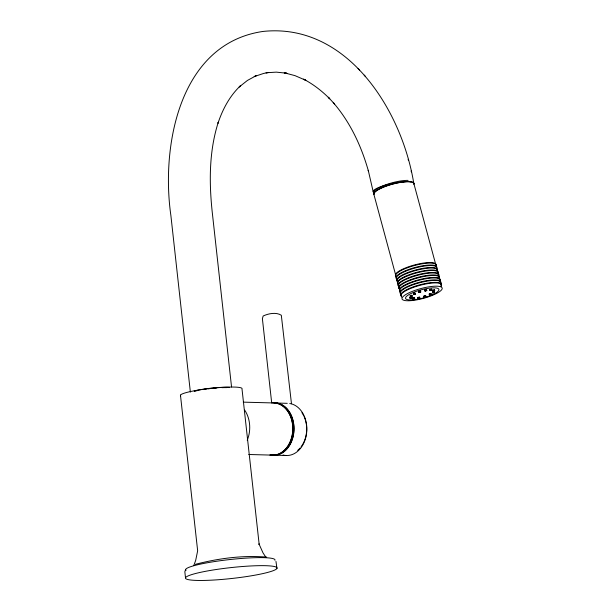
<?xml version="1.0" encoding="UTF-8"?>
<svg xmlns="http://www.w3.org/2000/svg" width="611" height="611" viewBox="0 0 611 611"><rect width="100%" height="100%" fill="white"/><g stroke="black" fill="none" stroke-linecap="round" stroke-linejoin="round"><path stroke-width="0.92" d="M185.713 569.376L184.835 571.728L185.492 577.701M193.725 565.664L195.68 560.432L197.651 550.801L180.466 395.149M240.054 86.159C229.53 96.255 222.564 109.499 217.99 123.223L218.28 122.276C209.107 150.963 209.046 181.688 212.154 211.375L231.546 386.969M240.711 85.487L239.168 86.991L247.447 80.431L256.467 75.535L254.168 76.589L263.708 73.412L268.687 72.449L266.045 72.77L276.294 72.136L286.88 73.244L284.252 72.778L295.037 75.657L305.821 80.324L303.591 79.147C313.306 84.242 322.043 91.039 329.749 98.822L328.275 97.225L334.645 104.107L333.232 102.579C350.302 122.238 361.483 146.373 368.486 171.294L368.242 170.309L373.1 191.327M413.517 293.379L413.708 294.639L415.419 294.036L415.182 293.158L414.227 293.127L413.517 293.379L413.441 294.517M410.225 296.663C413.655 294.746 410.584 298.305 409.981 295.785L410.302 295.525L410.539 296.411M410.073 297.152L410.264 298.412L411.974 297.817L411.73 296.931L410.783 296.9L410.073 297.152L409.996 298.298M420.765 291.951L419.818 291.928L419.581 291.042L418.558 291.546L418.795 292.432L419.742 292.455L420.765 291.951L420.528 291.065M418.795 292.432L419.818 291.928M412.822 298.97C416.259 297.053 413.181 300.612 412.585 298.084L412.899 297.824L413.143 298.71M424.92 289.813L425.103 291.073L426.814 290.477L426.577 289.591L425.63 289.568L424.92 289.813L424.844 290.958M417.947 298.512C421.384 296.595 418.306 300.154 417.71 297.626L418.023 297.366L418.268 298.252M429.968 290.5C433.398 288.583 430.327 292.142 429.724 289.614L430.045 289.354L430.281 290.24M423.996 297.038C427.433 295.121 424.355 298.68 423.759 296.152M431.32 294.464L430.373 294.441L430.136 293.555L429.105 294.059L429.35 294.945L430.297 294.976L431.32 294.464L431.083 293.578M432.794 291.172C436.223 289.255 433.153 292.814 432.557 290.286L432.871 290.026L433.107 290.912M432.641 291.661L432.832 292.921L434.543 292.318L434.306 291.432L433.352 291.409L432.641 291.661L432.565 292.799M429.35 294.945L430.373 294.441M413.762 294.265L415.419 294.036M425.157 290.699L426.814 290.477M410.309 298.038L411.974 297.817M432.886 292.539L434.543 292.318M425.974 296.556L425.73 295.671L424.782 295.648L424.072 295.892L424.309 296.778M195.276 564.358C218.417 558.37 242.811 555.109 266.686 557.117M414.8 298.489L414.296 297.488L413.609 297.58L413.846 298.466M243.254 402.145L274.133 402.97A26.097 19.644 -88.5 0 1 292.7 430.999A26.097 19.644 -88.5 0 1 270.589 454.966M276.18 403.031L287.269 403.329M248.73 454.492L272.124 455.119M273.247 455.149L286.185 455.5M374.268 192.717A20.797 4.132 -11.9 0 1 390.452 183.865A20.797 4.132 -11.9 0 1 413.8 183.537C402.076 110.583 347.231 22.523 263.036 31.436C179.283 43.602 160.937 146.113 170.881 215.515L190.372 392.102M358.069 68.493L359.543 70.089M364.202 75.115L365.615 76.642M266.014 557.484L262.974 552.818L258.965 543.859L259.186 544.561L242.002 388.909A31.008 3.674 -6.3 0 0 210.115 388.459A31.008 3.674 -6.3 0 0 180.688 395.852M275.966 561.41L276.951 568.421A46.092 5.461 -6.3 0 1 205.899 580.389A46.092 5.461 -6.3 0 1 210.81 570.369A46.092 5.461 -6.3 0 1 276.951 568.421M413.754 183.17L441.402 285.482M434.528 289.805L434.772 290.691M434.268 289.69L434.505 290.576M434.215 290.065L434.452 290.951M434.039 291.317L434.276 292.203M433.581 289.782L433.818 290.668M433.505 290.309L433.741 291.195M433.352 291.409L433.589 292.295M433.275 291.943L433.52 292.829M431.702 289.133L431.939 290.019M432.588 292.035L432.832 292.921M431.442 289.018L431.679 289.897M431.389 289.393L431.626 290.278M430.755 289.11L430.992 289.996M430.679 289.637L430.915 290.523M429.991 289.729L430.228 290.615M430.816 293.463L431.06 294.349M430.77 293.838L431.007 294.723M429.426 293.807L429.663 294.685M429.373 294.181L429.609 295.067M426.318 289.477L426.554 290.362M426.264 289.851L426.501 290.737M425.63 289.568L425.867 290.454M425.554 290.103L425.791 290.981M424.866 290.194L425.103 291.073M425.47 295.556L425.707 296.442M424.782 295.648L425.019 296.534M424.706 296.175L424.95 297.061M424.019 296.266L424.263 297.152M420.269 290.951L420.505 291.837M420.215 291.325L420.452 292.211M419.505 291.569L419.742 292.455M418.871 291.287L419.108 292.173M419.681 297.145L419.925 298.031M419.421 297.022L419.658 297.908M419.367 297.404L419.612 298.29M418.734 297.114L418.97 298M417.97 297.74L418.214 298.626M414.915 293.036L415.152 293.922M414.227 293.127L414.464 294.013M413.464 293.754L413.708 294.639M414.296 297.488L414.533 298.374M413.532 298.107L413.777 298.993M412.845 298.199L413.089 299.085M411.959 295.304L412.196 296.19M411.699 295.182L411.936 296.068M411.646 295.556L411.883 296.442M411.012 295.273L411.249 296.159M411.47 296.809L411.707 297.694M411.417 297.19L411.654 298.076M410.936 295.808L411.172 296.694M410.783 296.9L411.02 297.786M410.707 297.435L410.951 298.321M410.019 297.526L410.264 298.412M401.664 297.198L374.016 194.886A20.797 5.056 -15.1 0 1 392.659 184.117A20.797 5.056 -15.1 0 1 413.991 184.132M408.148 159.288L408.392 160.273M411.134 171.004L411.34 171.851M291.478 403.749L281.32 315.261C276.233 311.954 268.405 313.512 263.15 316.009L262.394 318.698L271.681 402.809M374.161 194.649A20.591 5.01 -15.1 0 1 386.908 185.752A20.591 5.01 -15.1 0 1 410.806 181.841M412.517 182.322A20.591 5.01 -15.1 0 1 413.746 184.003M373.833 193.412A20.591 5.01 -15.1 0 1 384.77 185.164A20.591 5.01 -15.1 0 1 408.102 180.39M271.811 402.855A26.281 19.789 -88.5 0 1 292.898 429.984A26.281 19.789 -88.5 0 1 269.802 455.019M273.713 402.817A26.281 19.789 -88.5 0 1 293.99 430.534A26.281 19.789 -88.5 0 1 270.925 455.05M186.027 570.384A44.954 5.323 -6.3 0 1 228.697 559.676A44.954 5.323 -6.3 0 1 274.919 560.325M244.667 410.111A26.097 19.644 -88.5 0 1 247.234 440.256M275.255 403A26.097 19.644 -88.5 0 1 278.318 403.466M279.067 403.688A26.097 19.644 -88.5 0 1 288.308 410.561M288.835 411.295A26.097 19.644 -88.5 0 1 280.831 453.522M280.105 453.858A26.097 19.644 -88.5 0 1 277.096 454.828M276.332 454.974A26.097 19.644 -88.5 0 1 271.712 454.996M301.926 412.7A24.585 18.506 -88.5 0 1 303.698 415.724M304.087 416.534A24.585 18.506 -88.5 0 1 305.63 420.864M305.859 421.766A24.585 18.506 -88.5 0 1 306.386 424.576M306.501 425.516A24.585 18.506 -88.5 0 1 301.116 446.771M300.039 448.084A24.585 18.506 -88.5 0 1 297.672 450.36M289.729 403.504A26.097 19.644 -88.5 0 1 306.562 433.413A26.097 19.644 -88.5 0 1 283.13 455.035M395.798 276.371A21.026 5.109 -15.1 0 1 414.648 265.487A21.026 5.109 -15.1 0 1 436.216 265.502M395.653 275.836A21.026 5.117 -15.1 0 1 414.502 264.953A21.026 5.117 -15.1 0 1 436.071 264.968M397.478 279.594A21.026 5.109 -15.1 0 1 413.334 268.527A21.026 5.109 -15.1 0 1 436.88 267.977M396.325 278.318A21.026 5.109 -15.1 0 1 415.175 267.435A21.026 5.109 -15.1 0 1 436.743 267.45M398.151 282.076A21.026 5.109 -15.1 0 1 414.006 271.001A21.026 5.109 -15.1 0 1 437.552 270.459M396.997 280.793A21.026 5.109 -15.1 0 1 415.847 269.909A21.026 5.109 -15.1 0 1 437.407 269.925M398.823 284.55A21.026 5.109 -15.1 0 1 416.664 272.918A21.026 5.109 -15.1 0 1 437.682 274.102M398.678 284.023A21.026 5.109 -15.1 0 1 414.533 272.949A21.026 5.109 -15.1 0 1 438.079 272.407M399.495 287.033A21.026 5.109 -15.1 0 1 417.328 275.401A21.026 5.109 -15.1 0 1 438.354 276.577M399.35 286.498A21.026 5.109 -15.1 0 1 415.197 275.431A21.026 5.109 -15.1 0 1 438.751 274.881M399.151 288.766A21.026 5.117 -15.1 0 1 419.994 277.371A21.026 5.117 -15.1 0 1 439.026 279.059M400.022 288.98A21.026 5.109 -15.1 0 1 417.855 277.348A21.026 5.109 -15.1 0 1 438.881 278.524M399.815 291.241A21.026 5.117 -15.1 0 1 420.666 279.846A21.026 5.117 -15.1 0 1 439.691 281.534M399.67 290.714A21.026 5.109 -15.1 0 1 420.521 279.319A21.026 5.109 -15.1 0 1 439.553 281.007M400.488 293.723A21.026 5.109 -15.1 0 1 421.338 282.328A21.026 5.109 -15.1 0 1 440.363 284.016M400.342 293.188A21.026 5.117 -15.1 0 1 421.185 281.793A21.026 5.117 -15.1 0 1 440.218 283.481M401.16 296.198A21.026 5.109 -15.1 0 1 422.01 284.802A21.026 5.109 -15.1 0 1 441.035 286.49M401.015 295.671A21.026 5.109 -15.1 0 1 421.857 284.275A21.026 5.109 -15.1 0 1 440.89 285.963M194.191 391.017A21.37 2.528 -6.3 0 1 229.446 387.443M194.665 391.239A20.797 2.459 -6.3 0 1 197.429 390.582M204.402 389.337A20.797 2.459 -6.3 0 1 205.953 389.115M208.343 388.802A20.797 2.459 -6.3 0 1 210.772 388.512M213.201 388.26A20.797 2.459 -6.3 0 1 216.401 387.985M221.976 387.664A20.797 2.459 -6.3 0 1 226.612 387.626M411.402 300.604A20.797 5.056 -15.1 0 0 442.211 288.568A20.797 5.056 -15.1 0 0 412.7 291.226A20.797 5.056 -15.1 0 0 411.402 300.604M413.334 299.818A17.261 4.201 -15.1 0 0 438.912 289.828A17.261 4.201 -15.1 0 0 414.418 292.027A17.261 4.201 -15.1 0 0 413.334 299.818"/></g></svg>
